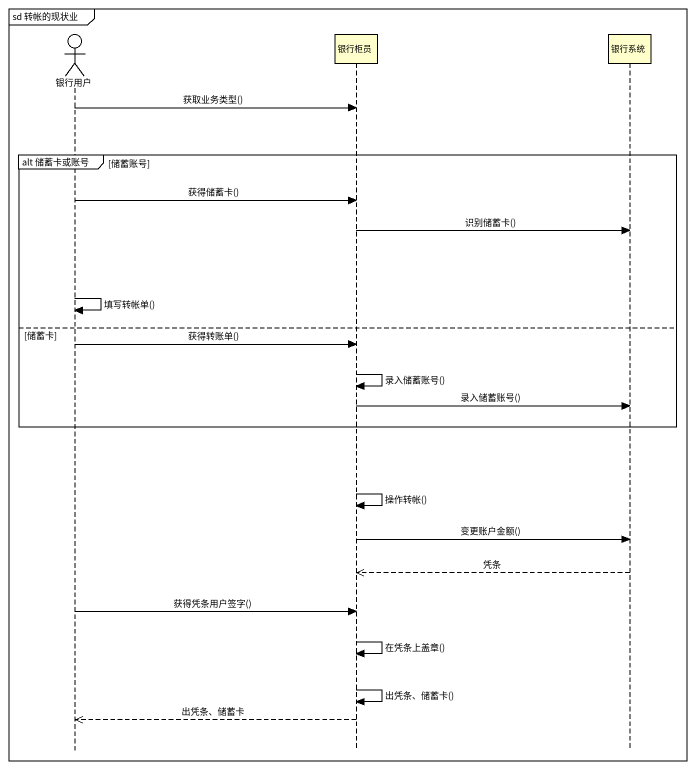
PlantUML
@startuml
mainframe sd 转帐的现状业
hide footbox
actor 银行用户
participant 银行柜员
participant 银行系统

银行用户 -> 银行柜员 : 获取业务类型()
group alt 储蓄卡或账号 [储蓄账号]
  银行用户 -> 银行柜员 : 获得储蓄卡()
  银行柜员 -> 银行系统 : 识别储蓄卡()
  银行用户 -> 银行用户 : 填写转帐单()
else 储蓄卡
  银行用户 -> 银行柜员 : 获得转账单()
  银行柜员 -> 银行柜员 : 录入储蓄账号()
  银行柜员 -> 银行系统 : 录入储蓄账号()
end
银行柜员 -> 银行柜员 : 操作转帐()
银行柜员 -> 银行系统 : 变更账户金额()
银行系统 -->> 银行柜员 : 凭条
银行用户 -> 银行柜员 : 获得凭条用户签字()
银行柜员 -> 银行柜员 : 在凭条上盖章()
银行柜员 -> 银行柜员 : 出凭条、储蓄卡()
银行柜员 -->> 银行用户 : 出凭条、储蓄卡
@enduml
